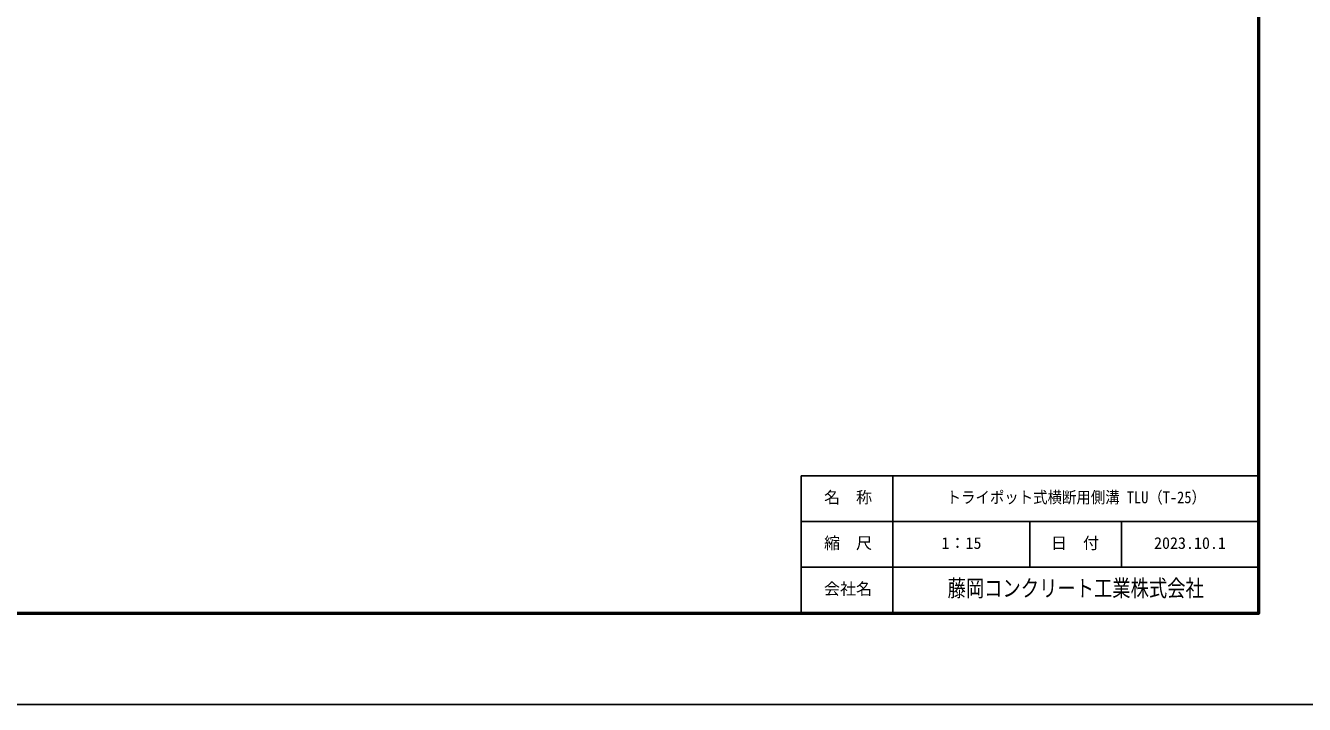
# Model space of a CAD drawing. Units: millimetres, scale not verified. Extents: x -12600 to 12600, y -4455 to 4455.
# Drawn here: x -4343 to -150, y -4455 to -2228 of the extents above; entities that cross this region are included whole.
import ezdxf
from ezdxf.enums import TextEntityAlignment as Align

# ---------------------------------------------------------------- set-up
doc = ezdxf.new("R2010")
doc.units = ezdxf.units.MM
doc.header["$LTSCALE"] = 15
for name, color, linetype, lineweight in [('0-1_Defpoints', 5, 'Continuous', 25), ('0-8_WAKU', 3, 'Continuous', 25), ('0-9_WAKU-LINE', 7, 'Continuous', 25)]:
    doc.layers.add(name, color=color, linetype=linetype, lineweight=lineweight)
doc.layers.add('0-A_WAKU-TXT', color=7, linetype='Continuous')
doc.styles.add('ＭＳ ゴシック', font='')
doc.styles.get('ＭＳ ゴシック').set_extended_font_data('MS Gothic')

msp = doc.modelspace()

# ---------------------------------------------------------------- linework, layer by layer
at = {"layer": '0-1_Defpoints'}
msp.add_lwpolyline([(-12600, -4455), (0, -4455), (0, 4455), (-12600, 4455)], close=True, dxfattribs=at)
at = {"layer": '0-8_WAKU'}
for p, q in [((-1800, -3705), (-300, -3705)), ((-1800, -4155), (-1800, -3705))]:
    msp.add_line(p, q, dxfattribs=at)
at = {"layer": '0-8_WAKU', "lineweight": 50}
msp.add_lwpolyline([(-12300, -4155), (-300, -4155), (-300, 4155), (-12300, 4155)], close=True, dxfattribs=at)
at = {"layer": '0-9_WAKU-LINE'}
for p, q in [((-1500, -4155), (-1500, -3705)), ((-1800, -3855), (-300, -3855)), ((-1050, -4005), (-1050, -3855)), ((-750, -4005), (-750, -3855)), ((-1800, -4005), (-300, -4005))]:
    msp.add_line(p, q, dxfattribs=at)

# ---------------------------------------------------------------- texts
at = {"layer": '0-A_WAKU-TXT', "style": 'ＭＳ ゴシック'}
for s, p in [('名\u3000称', (-1725.07, -3806.25)), ('縮\u3000尺', (-1725.07, -3956.25)), ('1：15', (-1339.88, -3956.25)), ('日\u3000付', (-981.08, -3956.25)), ('2023.10.1', (-643.12, -3956.25)), ('会社名', (-1725.07, -4106.25))]:
    msp.add_text(s, height=38.49, dxfattribs=at).set_placement(p, align=Align.BOTTOM_LEFT)
for s, height, width, p in [('トライポット式横断用側溝 TLU（T-25）', 38.49, 0.9, (-1323, -3806.25)), ('藤岡コンクリート工業株式会社', 54.99, 0.8, (-1320, -4117.5))]:
    msp.add_text(s, height=height, dxfattribs=dict(at, width=width)).set_placement(p, align=Align.BOTTOM_LEFT)

doc.saveas('drawing.dxf')
